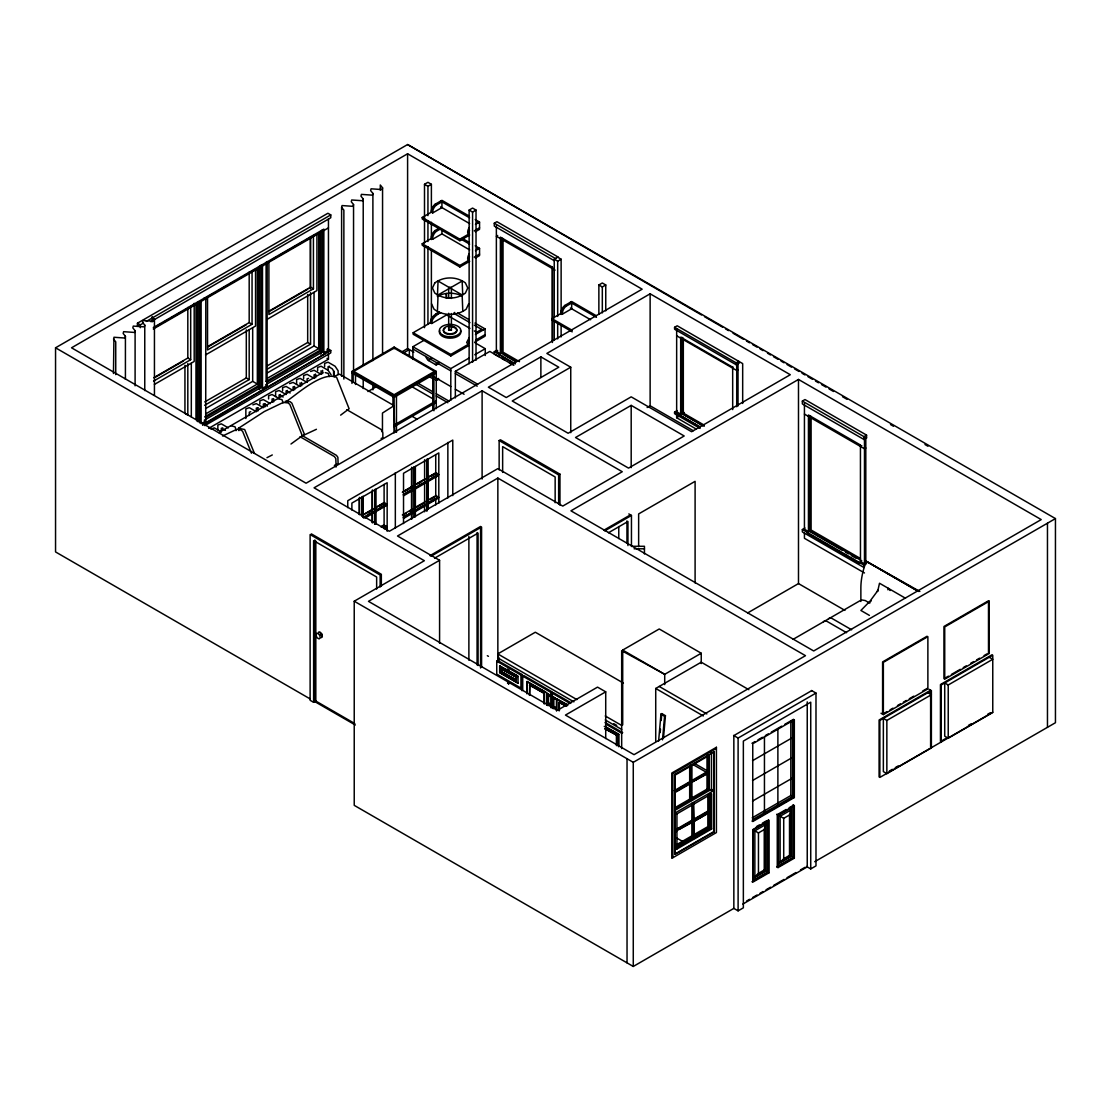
<?xml version="1.0" encoding="UTF-8"?>
<svg xmlns="http://www.w3.org/2000/svg" width="1111" height="1111" viewBox="0 0 1111 1111"><rect width="100%" height="100%" fill="white"/><g stroke="black" fill="none" stroke-linecap="round" stroke-linejoin="round"><path stroke-width="1.5" d="M437.428 311.149L438.053 294.957L462.148 281.041L462.718 294.79M437.428 296.498L438.053 281.041L462.148 294.957L462.787 311.149M658.615 741.162L660.948 714.095L661.823 713.595L665.433 715.678L663.489 738.135M660.184 732.607L660.476 729.149M661.226 720.511L661.823 713.595M662.517 739.857L664.559 716.178L665.433 715.678M428.388 477.077L436.123 472.73L438.803 474.605L403.237 494.756L438.373 474.078M435.734 495.52L438.803 497.297L403.196 517.393L438.359 496.714M438.387 475.536L403.529 495.812M375.282 507.741L384.1 502.644L387.156 504.408L363.644 517.99M381.156 527.031C382.698 522.85 391.336 527.767 384.225 528.794M386.711 505.324L365.116 517.976M887.87 589.788L888.217 588.274L890.064 590.524M765.993 871.01L764.243 869.996L764.243 829.57L765.993 822.501L753.202 829.889L753.202 878.398L765.993 871.01L765.993 822.501M791.268 856.414L789.518 855.401L789.518 814.974L791.268 807.905L778.464 815.293L778.464 863.803L791.268 856.414L791.268 807.905M113.475 373.504L113.933 337.258L124.96 338.036L125.418 336.272L123.154 333.453L123.613 331.675L134.625 332.453L135.098 330.689L132.82 327.87L133.278 326.092L144.305 326.87L144.763 325.106L142.5 322.287L142.958 320.51L153.985 321.287L154.443 319.51L152.165 316.691L152.165 321.871M341.605 376.24L341.605 207.326L342.063 205.563L353.076 206.34L353.548 204.563L351.27 201.744L351.729 199.98L362.755 200.758L363.214 198.98L360.95 196.161L361.408 194.383L372.435 195.161L372.893 193.397L370.616 190.578L371.088 188.801L382.101 189.578L382.559 187.815L380.295 184.995L380.295 190.162M436.109 495.52L428.388 499.769M384.517 525.35L381.601 526.961M468.661 303.831L466.176 309.191C456.968 316.149 443.233 316.149 434.026 309.191L431.54 303.831M469.286 340.008L468.064 344.479L450.802 354.451L413.167 332.717L413.167 334.23L450.802 355.964L468.689 345.632M251.447 453.205L242.726 431.568C241.795 429.596 235.949 428.027 236.004 430.679M290.985 444.011L302.317 435.776L289.818 404.376L288.068 402.904L283.249 402.432L264.307 411.542L238.518 428.263L238.893 430.624M340.646 415.139L349.118 408.765L336.619 377.365C322.121 370.824 296.609 394.808 285.166 402.293M303.595 435.095L304.289 433.957L291.887 403.182L290.138 401.71L285.319 401.238M469.259 337.563L466.676 342.452L468.064 344.479M448.677 298.192L448.677 288.138L449.441 287.249L451.122 287.416L451.399 288.374L451.399 298.442M451.399 313.524L451.399 330.286L448.677 330.036L449.441 329.162M321.093 637.756L322.343 636.575M753.202 878.398L758.452 873.343L764.243 869.996M778.464 863.803L783.713 858.747L789.518 855.401M439.317 311.872C435.29 314.01 430.124 317.621 430.429 322.759L431.735 323.509L446.622 314.927L469.967 328.398M440.623 312.635C436.595 314.76 431.443 318.385 431.735 323.509M878.273 589.983L869.941 601.232L860.9 610.467L869.385 615.369M309.858 698.75L55.55 551.931L55.55 347.799L407.598 144.541L1055.45 518.587L1055.45 722.719L814.724 861.692M407.598 153.776L71.535 347.799L306.08 483.216L642.144 289.179L407.598 153.776L407.598 348.562L413.847 352.187M138.306 325.551L137.431 326.065L137.431 323.218L327.898 213.256L330.772 214.909L330.772 217.756L150.804 321.662M137.431 323.218L140.305 324.87L143.305 323.134M146.305 321.412L330.772 214.909M153.318 327.578L323.856 229.116L323.856 352.84L322.426 352.006L265.654 384.795L267.084 385.628L267.195 261.543M157.859 325.565L160.845 323.843M163.831 322.121L168.303 319.537M171.288 317.815L181.732 311.788M184.718 310.066L195.161 304.025M214.756 292.721L205.813 297.887L205.716 421.055L201.119 423.708L201.119 301.4M217.742 290.999L228.186 284.958M231.171 283.236L234.157 281.514M238.629 278.93L241.615 277.208M244.601 275.486L249.072 272.903M252.058 271.181L255.044 269.459M271.653 259.863L276.125 257.28M279.111 255.558L289.554 249.531M292.54 247.809L302.984 241.781M305.969 240.059L314.927 234.893M153.304 329.009L328.453 227.88M424.499 243.017L424.499 184.301L427.943 182.315L431.387 184.301L431.387 211.937M424.499 184.301L427.943 186.287L431.387 184.301M469.703 235.018L459.871 240.698L422.236 218.978L422.236 217.45L431.415 212.145A6.041 3.486 -60 0 1 435.054 204.299L441.928 200.341L469.425 216.214M432.735 212.909A6.041 3.486 -60 0 1 436.359 205.063L441.928 201.855L441.928 207.604L432.735 212.909L431.415 212.145M153.679 377.74L187.815 358.034L190.689 359.686L190.689 307.441M207.632 346.59L249.183 322.593L252.058 324.259L252.058 272.001M269.001 311.149L310.552 287.166L313.427 288.818L313.427 236.574M155.248 377.309L183.454 361.019M207.715 347.021L246.309 324.731M269.098 311.58L307.678 289.304M153.582 381.101L190.689 359.686M252.058 324.259L207.535 349.965L207.535 297.706M313.427 288.818L268.904 314.524L268.904 262.279M154.429 384.42L194.189 361.464L194.189 303.331M205.507 354.937L255.558 326.037L255.558 269.612M266.876 319.496L316.927 290.596L316.927 234.171M469.134 363.783L469.134 210.076L472.578 208.076L476.022 210.076L476.022 360.325M469.703 261.293L459.871 266.973L422.236 245.253L422.236 243.726L431.415 238.421A6.041 3.486 -60 0 1 435.054 230.574L439.22 228.172M431.415 238.421L432.735 239.184A6.041 3.486 -60 0 1 436.359 231.338L440.539 228.922M469.134 210.076L472.578 212.062L476.022 210.076M432.735 239.184L441.928 233.879L469.634 249.878M475.466 224.422L479.549 222.061L479.549 229.324L475.341 231.768M422.236 217.45L459.871 239.184L469.05 233.879A6.041 3.486 -60 0 1 469.509 230.408M474.3 230.852L479.549 227.811M554.375 260.766L494.284 226.075L494.284 223.214L496.909 221.7L558.5 257.252M204.757 401.918L246.309 377.934L249.183 379.587L249.183 329.828M267.612 365.63L307.678 342.494L310.552 344.16L310.552 292.679M497.672 235.49L496.367 236.24L555.083 270.14M204.66 405.293L249.183 379.587M267.515 369.005L310.552 344.16M475.466 250.697L479.549 248.336L479.549 255.599L475.341 258.044M205.577 408.57L252.683 381.365L257.349 384.059L257.349 268.945M266.946 373.129L314.052 345.938L318.718 348.632L318.718 233.504M422.236 243.726L459.871 265.46L469.05 260.155A6.041 3.486 -60 0 1 469.509 256.683M474.3 257.127L479.549 254.086M205.827 413.82L257.349 384.059M267.195 378.379L318.718 348.632M258.446 385.809L204.73 416.819L205.813 417.444L259.516 386.434L258.446 385.809L258.446 267.126M266.098 381.392L319.815 350.382L320.898 350.993L267.182 382.003L266.098 381.392L266.098 262.696M267.084 385.628L262.488 388.281L261.057 387.447L204.271 420.222L205.716 421.055M323.856 352.84L328.453 350.187L328.453 218.923M202.619 424.499L330.772 350.507L330.772 352.881L204.799 425.624M202.619 425.207L325.301 353.673M208.646 428.388L328.453 359.214L328.453 352.562M438.553 295.845C445.455 292.332 454.746 292.332 461.648 295.845M218.839 432.61L322.815 372.588M334.689 376.171L339.522 374.157L393.183 405.14M413.167 332.717L430.429 322.759M351.979 383.42L351.979 371.407L394.127 347.076L436.262 371.407L436.262 408.654M554.236 317.927L554.236 259.21L557.68 257.21L561.124 259.21L561.124 314.469M554.236 259.21L557.68 261.196L561.124 259.21M401.599 352.034L407.598 348.562M412.903 359.409L412.903 346.715L424.888 339.785M403.349 353.034L409.348 349.576L409.348 355.798M367.963 391.544L376.685 386.503M475.633 332.842L481.632 329.384M425.832 356.464A5.041 2.902 60 0 0 428.457 360.506L431.526 358.742A5.041 2.902 60 0 1 430.943 358.228M475.439 334.467L485.076 328.912L485.076 336.175L474.647 342.202M475.508 340.188L485.076 334.661M428.457 360.506L435.498 364.575L438.567 362.811M435.79 364.658L438.109 363.533L435.498 364.575M436.345 364.741L438.387 363.561M436.609 364.727L438.651 363.547M351.979 371.407L394.127 395.738L436.262 371.407M436.262 373.018L394.127 397.349L351.979 373.018M412.903 346.715L450.802 368.588L468.786 358.214M474.772 354.756L485.257 348.701L485.257 355.52M598.871 314.33L598.871 284.971L602.315 282.986L605.759 284.971L605.759 310.872M436.526 379.656L438.567 378.476M572.234 331.842L551.973 320.149L551.973 318.635L561.152 313.33A6.041 3.486 -60 0 1 564.791 305.483L571.665 301.512L596.26 315.718M435.79 380.323L437.831 379.143M436.345 380.406L438.651 379.212M562.472 314.08A6.041 3.486 -60 0 1 566.096 306.233L571.665 303.025L571.665 308.775L562.472 314.08L561.152 313.33M455.357 397.932L455.357 371.31L489.812 351.423L498.728 356.575M598.871 284.971L602.315 286.957L605.759 284.971M513.824 365.352L494.284 354.076L494.284 351.687L496.909 350.173M496.367 225.755L496.367 351.368L497.672 350.618M394.127 425.096L436.262 400.765M394.127 426.707L436.262 402.376M482.105 390.808L314.066 487.826L389.336 531.28L497.853 468.62L562.749 506.088L622.271 471.731L482.105 390.808L482.105 479.035M540.876 356.881L488.368 387.197L506.255 397.53L558.777 367.213L540.876 356.881L540.876 377.49M570.748 367.213L512.24 400.988L568.138 433.262L631.187 396.849L691.584 431.721L790.296 374.726L650.129 293.804L546.862 353.423L570.748 367.213L570.748 432.679M674.571 327.301L736.162 362.853L738.787 361.339L738.787 363.228L736.162 364.741L674.571 329.189L674.571 327.301L677.196 325.787L742.676 363.589L742.676 403.432M362.047 515.365L372.338 509.435M403.404 491.506L412.223 486.41M415.153 484.715L425.444 478.772M362.492 515.296L384.531 502.561M402.321 492.242L412.612 486.312M415.556 484.604L424.374 479.521M428.777 476.966L436.123 472.73M367.935 512.824L370.866 511.116M379.684 506.033L382.628 504.338M404.862 491.493L412.223 487.243M418.097 483.854L421.041 482.16M431.318 476.216L434.262 474.522M363.255 517.434L386.767 503.852M499.145 469.911L499.145 440.567L500.45 439.803L559.958 474.161L559.958 505.241M680.668 338.105L681.987 337.355M402.321 514.935L412.612 508.991M415.153 507.408L425.846 501.367M403.404 515.032L406.334 513.338M409.279 511.643L412.223 509.935M416.625 507.394L423.971 503.158M429.86 499.756L434.262 497.214M383.823 528.239L386.767 526.545M605.717 738.551L605.717 691.834L565.457 715.081L634.034 754.675L805.489 655.684L497.853 478.077L397.516 536.002L439.581 560.291L439.581 643.325M631.187 405.376L575.526 437.512L628.534 468.12L684.195 435.984L631.187 405.376L631.187 467.648M647.144 407.515L650.129 405.779L693.25 430.679M738.787 363.228L736.718 363.547L736.718 406.737M738.023 369.713L736.718 370.463L676.655 335.786M499.145 440.567L558.652 474.925L559.958 474.161M700.111 428.415L674.571 413.667L674.571 412.098L677.196 410.584M429.985 555.653L480.577 526.447L480.577 668.017M430.999 556.236L481.577 527.031L481.577 666.864M811.724 690.625L733.843 735.593L733.843 908.395L633.27 966.459L354.228 805.35L354.228 601.218L424.36 560.722L55.55 347.799M683.321 338.133L683.321 413.084L684.307 412.514M676.655 413.348L676.655 417.75L677.96 417M434.568 558.208L478.077 533.099L478.077 665.545M439.581 560.291L368.463 601.343L557.291 710.36L597.537 687.126L605.717 691.834M798.49 379.448L570.943 510.824L813.683 650.963L1041.215 519.587L798.49 379.448L798.49 583.581L747.703 612.911M802.35 401.071L804.975 399.557L866.566 435.109L866.566 437.97L863.941 439.484L802.35 403.932L802.35 401.071L863.941 436.623L866.566 435.109M603.676 530.322L630.451 514.865M604.676 530.905L631.451 515.448L631.451 546.515M380.143 587.066L380.143 574.984L310.122 534.558L310.122 700.291L313.621 702.319L316.246 700.805M608.453 532.766L627.951 521.503L627.951 545.584M865.802 437.526L864.483 438.29L864.483 563.902L865.802 563.152L865.802 437.526L866.566 437.97M573.901 701.846L497.77 657.893L497.77 653.921L535.321 632.228L623.396 683.084M860.47 446.455L861.789 445.705M497.77 657.893L498.797 657.295L498.797 662.392M521.989 687.459L520.948 688.056L496.742 674.085L496.742 661.128L497.784 660.531L521.989 674.502L521.989 690.709M865.802 448.025L864.483 448.775L804.433 414.097M499.658 672.586L518.045 683.196L499.658 672.586L499.658 665.989L516.976 675.585M501.492 669.03L516.559 677.335L516.212 680.154L501.492 671.655L501.492 669.03L516.559 677.335M501.492 671.655L516.559 679.946M499.658 665.989L518.379 676.405M496.742 661.128L520.948 675.099L521.989 674.502M522.712 689.778L522.712 676.113L523.739 675.516L551.834 691.736L551.834 707.11M526.836 693.75L527.169 681.474L545.612 692.111M529.405 695.375L529.753 684.959L544.446 693.445L544.446 703.666M802.35 529.544L863.941 565.11L863.941 567.485L802.35 531.933L802.35 529.544L804.975 528.031M529.405 685.154L544.446 693.445M526.836 681.682L547.029 692.931L547.029 705.013M605.245 715.97L621.674 725.455L622.702 724.858L622.702 650.074L659.226 628.979L701.235 653.24L701.235 663.573M547.876 693.986L549.806 694.93L549.653 696.403L547.876 695.361L547.876 693.986L549.806 694.93M522.712 676.113L550.806 692.334L551.834 691.736M548.251 694.5L546.793 695.347L549.278 695.889L548.251 694.5L547.473 695.736M547.876 695.361L549.653 696.403M549.278 695.097L547.82 695.93L547.82 705.61L549.278 704.763L548.251 703.374M552.348 706.888L552.348 693.222L553.375 692.625L571.123 702.874M553.195 698.444L553.347 696.986L555.125 698.014L555.125 699.388M552.111 708.096L552.111 698.416L554.611 698.166L553.833 699.416L553.833 707.499L554.611 707.04L554.611 707.846L553.153 708.679L553.153 699.013L554.611 698.166M555.125 698.014L553.195 697.069M556.458 710.859L556.458 698.791L566.735 704.318M549.278 703.971L548.515 704.416L548.515 696.333M548.015 702.777L549.806 703.818L547.876 702.86M559.041 710.776L559.041 702.263L566.735 706.304M554.986 706.971L555.125 708.262M701.235 653.24L664.711 674.321L621.674 650.671L621.674 748.62M863.941 565.11L866.566 563.583M655.726 741.023L655.726 688.473L701.235 662.198L748.842 689.681M616.758 735.176L604.856 728.719L616.758 735.176L616.758 745.412M604.259 726.372L618.771 734.357L618.771 746.439M793.115 639.339L860.275 600.565M354.228 601.218L633.27 762.327L1055.45 518.587M716.289 748.508L672.891 773.562L672.891 857.553M733.593 735.454L738.107 738.051L815.988 693.083L815.988 865.886L810.738 868.913L806.475 866.455M674.599 775.409L709.332 755.355L709.332 790.504L706.999 789.171L675.169 807.544M927.116 636.214L882.592 661.92L882.592 714.165M751.994 743.301L754.966 741.579M757.938 739.87L762.396 737.301M765.354 735.579L768.326 733.871M771.298 732.149L781.686 726.15M784.658 724.441L793.573 719.289L793.573 797.115L751.994 821.112M674.266 790.671L689.681 781.769L690.848 782.45L690.848 765.354L691.931 764.729L691.931 781.825L708.165 771.77L708.165 754.688L709.332 755.355M692.167 780.339L707.582 771.437L708.749 772.103L708.749 773.089L691.348 782.463L708.165 772.756L708.165 789.838L691.348 799.545M674.849 791.018L690.264 782.116L690.264 766.729M675.669 790.838L688.278 783.561M693.57 780.505L696.375 778.88M675.419 791.351L690.848 782.45M691.931 781.825L708.749 772.103M676.238 791.185L690.264 783.088L690.264 800.17L674.849 809.072M675.419 792.324L690.848 783.422L690.848 800.517L691.931 799.892L691.931 782.797M752.508 760.702L792.574 737.565M690.848 783.422L689.681 782.755L689.681 799.837L691.931 799.892M674.599 810.558L711.498 789.254L713.831 790.601L713.831 831.611L674.766 854.178M674.766 813.155L713.831 790.601M675.766 813.183L676.932 813.863L711.665 793.809L711.665 828.959L676.932 849.012L675.766 848.346L692.597 838.624L692.597 821.543L693.167 838.972L694.264 838.333L694.264 821.251L711.082 811.544L711.082 810.558L709.915 809.891L694.5 818.793M752.508 780.547L792.574 757.396M676.585 829.125L692.014 820.224L693.167 820.904L693.167 803.808M683.598 826.056L686.404 824.445M694.5 819.765L709.915 810.863L709.915 809.891M692.597 803.475L692.597 820.571L675.766 830.278L693.167 820.904M710.498 793.143L710.498 810.225L693.681 819.932L711.082 810.558M679.974 828.82L692.597 821.543M711.082 811.544L694.264 821.251M675.766 831.25L693.167 821.876M884.078 713.304L887.05 711.595M890.022 709.873L892.98 708.165M897.438 705.596L900.41 703.874M903.368 702.166L906.34 700.458M909.312 698.736L913.77 696.166M922.672 691.028L927.116 688.459M948.419 676.155L943.961 678.724L943.961 626.479L988.498 600.773L988.498 653.018M951.391 674.446L960.293 669.308M963.265 667.586L966.237 665.878M970.681 663.309L973.653 661.587M976.625 659.878L979.583 658.17M984.04 655.587L987.012 653.879M883.356 714.595L927.879 688.889L927.879 636.645L883.356 662.35L883.356 714.595L881.023 713.248M991.998 654.796L940.462 684.543L940.462 741.551L946.35 738.148M927.879 692.695L931.379 694.722L886.856 720.428L883.356 718.4L883.356 771.603L886.856 773.617L931.379 747.911L931.379 690.667L879.856 720.428L879.856 777.422L992.762 712.234M941.225 741.981L941.225 684.987L992.762 655.24L992.762 712.484L948.225 738.19L944.725 736.162L944.725 682.973L948.225 684.987L992.762 659.281L989.248 657.268M676.418 844.777L707.846 826.64L707.846 795.504M752.508 801.114L792.574 777.978M676.696 846.332L709.096 827.626L709.096 794.865M676.057 846.832L709.332 827.626L711.665 828.959M692.014 821.21L692.014 838.291L693.097 837.666M714.248 831.861L675.057 854.345L675.057 774.27L714.248 751.786L714.248 831.861L714.123 751.703M752.23 817.807L790.824 795.532L794.323 797.545L794.323 719.734L752.758 743.731L752.758 821.543L794.323 797.545M752.508 819.682L792.574 796.531L792.574 720.442M756.438 826.626L759.41 824.917M762.368 823.209L766.812 820.64M786.157 809.475L777.269 814.599L777.269 867.149L793.573 857.748L793.573 805.197L789.116 807.766M776.714 814.28L778.033 815.043L794.323 805.628L794.323 858.178L778.033 867.594L776.714 866.83L793.018 857.428L794.323 858.178M753.202 829.889L758.452 832.917L764.243 829.57M778.464 815.293L783.713 818.335L789.518 814.974M889.397 771.034L892.341 769.326M895.285 767.632L898.23 765.923M968.445 725.4L971.389 723.692M987.582 714.345L990.526 712.651M752.925 880.565L767.743 872.01L767.743 821.154M751.994 881.745L768.298 872.329L768.298 819.779M769.062 872.774L752.758 882.19L752.758 829.639L769.062 820.224L769.062 872.774L766.437 871.26M746.578 901.049L749.564 899.313M752.564 897.577L757.063 894.994M760.049 893.258L763.049 891.536M766.048 889.8L770.534 887.203M773.534 885.481L784.019 879.426M787.005 877.704L795.99 872.51M800.489 869.913L804.975 867.33M742.842 904.076L807.239 866.899L807.239 701.874M733.593 908.256L738.107 910.853L743.356 907.826L743.356 741.079L810.738 702.18L810.738 868.913M222.533 436.012L236.157 429.624M316.427 429.29L304.136 435.012M266.973 457.676L272.292 454.954M871.26 600.676L870.177 602.023M310.622 371.477L314.094 370.282L321.121 374.338M329.523 366.213L328.078 366.713L328.078 369.977M315.524 374.296L314.08 374.81L314.08 378.059M289.61 383.614L293.082 382.406L300.109 386.461M308.525 378.351L307.08 378.851L307.08 382.115M287.513 390.475L286.069 390.975L286.069 394.238M280.514 394.516L279.069 395.016L279.069 398.28M252.85 404.835L256.322 403.626L263.349 407.681M264.765 403.612L263.321 404.112L263.321 407.376M257.766 407.654L256.308 408.154L256.308 411.417M250.753 411.695L249.308 412.195L249.308 415.458M210.854 429.082L214.326 427.888L221.353 431.943M222.755 427.86L221.311 428.36L221.311 431.623M451.399 288.374L448.677 288.138M877.648 590.635L877.135 591.455M238.518 428.263L244.67 429.526L254.447 453.399M438.526 498.034L403.529 518.504M325.273 372.602L328.231 373.435L329.231 376.643M277.792 398.571L282.055 399.696L283.055 402.918M230.81 425.694L235.074 426.832L236.074 430.04M632.367 546.293L644.449 546.293L644.449 553.958M634.089 548.792L644.449 548.792M861.997 599.996L865.275 600.565L869.774 603.176M427.166 459.26L427.568 509.671M414.653 517.129L414.25 466.717L413.931 517.046M375.31 524.239L374.838 489.423L374.574 524.156M362.394 516.101L361.992 496.881L361.658 516.004M381.17 438.414L382.837 437.873L382.837 432.859L381.17 429.513L346.826 409.695M336.439 464.245L338.105 463.704L337.883 457.357L336.439 455.343L302.095 435.512M334.383 465.44L336.036 464.898L335.814 458.551L334.383 456.538L300.039 436.706M415.375 466.439L415.375 516.712M375.976 489.132L376.032 523.823M494.284 223.214L555.875 258.766M732.691 367.199L680.668 337.161L680.668 414.097L676.655 411.778L676.655 328.87M475.216 219.561L479.549 222.061M440.609 201.091L469.634 217.853M476.925 222.061L478.244 222.825M860.47 445.025L808.447 414.986L808.447 531.544L804.433 529.225L804.433 403.612M440.609 206.84L469.634 223.603M435.054 204.299L436.359 205.063M469.05 233.879L467.745 233.116A6.041 3.486 -60 0 1 469.286 227.505M462.19 238.309L469.425 242.49M475.216 245.837L479.549 248.336M460.884 239.073L469.634 244.128M476.925 248.336L478.244 249.1M570.346 302.275L596.454 317.343M570.346 308.025L590.621 319.732M435.054 230.574L436.359 231.338M564.791 305.483L566.096 306.233M469.05 260.155L467.745 259.391A6.041 3.486 -60 0 1 469.286 253.78M551.973 318.635L572.234 330.328M683.321 413.084L704.263 425.18M704.277 426.207L681.987 413.334L679.363 414.861L700.166 427.346M702.791 425.832L681.987 413.806L681.987 339.077M674.571 412.098L700.166 426.874M676.655 417.75L696.166 429.027M457.579 313.038L469.148 319.718M474.939 323.065L485.076 328.912M453.774 313.191L454.718 313.733L454.718 312.413M453.913 313.385L469.967 322.648M474.341 325.162L482.952 330.134M474.341 330.925L477.258 332.606M919.88 591.469L866.288 561.305A57.73 33.33 -60 0 0 860.872 587.608L860.872 601.482M436.304 313.608L437.623 314.371M519.49 361.658L503.033 352.159L503.033 238.573M860.442 558.5L811.099 530.016L811.099 416.431M516.559 361.519L501.7 352.937L499.075 354.451L513.935 363.741M503.186 354.506L515.073 361.367M842.457 550.389L809.752 531.502L809.752 415.667M845.429 552.098L848.401 553.82M851.373 555.542L855.831 558.111M496.367 351.368L500.381 353.687L500.381 237.129L552.403 267.168L552.403 342.494M864.483 563.902L860.47 561.583L860.442 444.928M494.284 351.687L515.421 363.894M475.064 342.813L485.257 348.701M501.714 358.297L504.686 360.006M509.144 362.589L512.129 364.311M864.483 572.957L804.433 538.293L804.433 533.28M905.493 598.246L879.509 583.247L877.662 591.413M455.357 371.31L477.674 384.198M265.654 262.488L267.084 263.321M455.357 373.602L477.202 386.184M412.903 348.993L450.802 370.88M261.057 265.14L262.488 265.973L262.488 388.281M798.49 583.581L844.943 610.397M430.401 374.713L450.802 386.545M455.357 389.267L464.092 394.266M428.457 376.171L434.095 379.434M851.637 629.798L832.264 618.605A6.249 3.611 60 0 0 828.445 618.952M417.278 382.809L433.318 392.058M436.234 393.738L449.344 401.321M846.596 632.701L827.237 621.521A6.249 3.611 60 0 0 823.404 621.854M415.82 384.198L433.318 394.308M436.234 395.988L447.886 402.724M411.57 386.503L433.359 399.085M628.826 513.921L631.451 515.448M929.046 689.32L931.379 690.667M327.898 348.854L330.772 350.507M327.023 349.354L328.453 350.187M327.023 358.381L328.453 359.214M329.106 366.963L332.161 368.727L334.175 371.741L334.175 376.865M412.334 416.444L416.833 419.041M204.271 297.915L205.716 298.748M314.121 378.379L307.094 374.324L303.622 375.532L303.622 378.74M307.108 382.42L300.081 378.365L296.609 379.573L296.609 384.378M293.11 390.503L286.082 386.447L282.611 387.656L282.611 390.864M811.488 690.486L815.988 693.083M287.11 391.225L290.152 392.988M286.11 394.544L279.083 390.489L275.611 391.697L275.611 396.516M280.097 395.266L283.152 397.03M279.111 398.585L272.084 394.53L268.612 395.738L268.612 398.946M270.362 403.64L263.335 399.585L259.863 400.793L259.863 404.001M264.349 404.362L267.404 406.126M256.349 411.723L249.322 407.668L245.85 408.876L245.85 418.514M622.702 650.074L664.711 674.321L664.711 684.612M228.352 427.902L221.325 423.846L217.853 425.041L217.853 429.86M222.339 428.61L225.394 430.374M659.226 686.445L706.832 713.942M655.726 688.473L703.332 715.956M660.948 714.095L664.559 716.178M794.323 805.628L793.018 804.878L793.018 857.428M311.33 533.863L381.337 574.29L381.337 586.372M694.403 763.354L707.804 771.09M708.749 773.089L707.582 771.437M692.917 764.521L707.804 773.103M497.77 653.921L576.887 699.597M613.744 723.664L616.73 725.386M605.245 719.942L621.674 729.427M605.051 722.456L622.702 732.649L621.674 733.246L605.481 723.9M487.34 655.698L488.437 656.323M552.348 693.222L570.082 703.471M508.546 669.808L508.491 671.072M508.449 669.905L508.449 670.544M606.009 726.997L618.771 734.357M556.458 698.791L567.804 705.332M554.611 698.972L553.584 697.569M552.111 698.416L553.153 699.013M559.041 702.263L564.916 705.652M553.584 706.457L554.611 707.04M548.251 704.166L549.278 704.763M553.584 707.249L554.611 707.846M547.876 704.249L549.653 705.277L549.806 703.818M507.866 682.529L509.13 682.473L508.491 684.029M689.681 799.837L690.848 800.517M693.681 802.85L694.264 820.279M694.264 838.333L710.498 828.292L710.498 811.197M692.014 838.291L693.167 838.972M676.557 837.93L682.501 841.374M354.826 723.58L315.816 701.055L315.816 541.085M355.339 725.011L314.83 701.624L314.83 539.932M407.598 144.541L701.527 314.969M704.527 316.704L722.525 327.134M725.525 328.87L728.524 330.62M733.024 333.217L743.523 339.313M746.523 341.049L749.522 342.785M752.522 344.521L757.022 347.132M760.021 348.868L763.021 350.618M767.52 353.215L770.52 354.964M773.52 356.7L778.006 359.311M781.005 361.047L784.005 362.783M787.005 364.519L791.504 367.13M794.504 368.866L799.003 371.477M802.003 373.227L805.003 374.962M808.003 376.698L812.502 379.309M815.502 381.045L818.501 382.781M821.501 384.517L826.001 387.128M829 388.864L833.5 391.475M842.499 396.696L846.999 399.307M890.48 424.513L893.48 426.263M924.977 444.511L927.977 446.261M428.11 458.871L428.29 509.255M321.746 634.242L320.01 632.353L318.329 632.409L320.121 632.298L321.857 634.187L322.232 636.645M508.491 670.225L507.144 669.447L507.824 671.113L508.838 670.03L507.491 669.253L508.158 670.905M341.605 207.326L343.868 210.146L343.868 379.059M113.475 339.036L115.738 341.855L115.738 374.601M331.134 374.824L328.12 370.296L321.093 366.241L317.621 367.435L317.621 370.657M335.328 465.023L336.05 467.064M320.357 634.159L320.773 634.964M451.122 329.314L451.399 330.286M321.621 634.131L321.787 634.936M1047.465 523.198L1047.465 727.33M948.225 684.987L948.225 738.19M930.615 747.231L930.615 690.237L879.093 719.984L879.093 776.978M886.856 720.428L886.856 773.617M863.941 436.623L863.941 439.484M790.824 721.178L790.824 795.532M783.713 818.335L783.713 858.747M777.881 728.927L777.881 805.017M778.033 815.043L778.033 867.594M764.451 736.676L764.451 812.78M758.452 832.917L758.452 873.343M738.107 738.051L738.107 910.853M738.023 362.783L738.023 405.973M736.162 362.853L736.162 364.741M732.663 366.616L732.691 409.598M711.498 751.897L711.498 791.213M709.332 794.143L709.179 828.931M706.999 755.688L706.999 789.171M695.097 582.983L695.097 481.341L638.644 513.921L638.644 546.654M692.014 803.142L692.014 820.224M689.681 766.396L689.681 781.769M676.932 813.863L676.932 849.012M676.349 830.611L676.349 831.583M675.182 774.339L675.182 854.415M650.129 293.804L650.129 405.779M633.27 762.327L633.27 966.459M626.951 520.934L626.951 543.293M627.035 758.716L627.035 962.848M618.771 526.517L618.771 538.557M618.438 734.565L618.438 746.648M616.411 735.385L616.411 745.606M602.315 286.957L602.315 312.871M561.124 324.829L561.124 336.925M559.389 702.055L559.389 710.582M558.652 474.925L558.652 504.269M557.68 261.196L557.68 316.454M557.68 323.37L557.68 338.911M556.805 698.583L556.805 710.665M555.153 502.741L555.153 476.952L502.644 446.636L502.644 472.425M554.236 321.371L554.236 340.369M553.347 696.986L553.347 698.361M552.389 267.071L552.389 341.063M550.806 692.334L550.806 707.707M548.015 693.903L548.015 695.292M546.681 693.139L546.681 705.221M544.098 693.639L544.098 703.86M529.753 684.959L529.753 695.18M527.169 681.474L527.169 693.556M520.948 675.099L520.948 688.056M518.045 676.599L518.045 683.196M516.212 677.529L516.212 680.154M508.838 683.834L508.158 682.182L507.491 683.057M501.7 237.81L501.7 353.645M500.006 665.795L500.006 672.391M497.853 478.077L497.853 661.448M477.077 532.516L477.077 664.961M472.578 212.062L472.578 362.311M468.884 536.391L468.884 660.24M459.871 239.184L459.871 240.698M459.871 265.46L459.871 266.973M452.774 495.603L452.774 440.081L347.757 500.714L347.757 507.644M450.802 354.451L450.802 355.964M450.802 368.588L450.802 400.418M448.677 313.274L448.677 330.036M447.858 442.442L447.858 497.964M446.636 298.373L446.33 293.498L446.33 298.192M441.928 229.56L441.928 233.879M438.803 503.186L438.803 452.913L403.529 473.286L403.529 523.559M435.734 454.621L435.734 496.367M435.734 499.686L435.734 504.894M433.929 410.751L433.929 374.365L432.762 373.699L432.762 410.07M431.387 222.297L431.387 239.559M431.387 249.933L431.387 322.468M427.943 186.287L427.943 215.645M427.943 220.825L427.943 241.559M427.943 246.739L427.943 324.454M426.846 459.315L426.846 511.324M424.499 246.475L424.499 327.648M424.61 459.76L424.61 503.102M424.499 506.172L424.61 511.768M411.695 467.217L411.695 519.226M411.584 468.55L411.584 487.632M411.584 491.09L411.584 518.837M396.46 396.002L396.46 432.373M395.335 472.758L395.335 528.28M394.683 432.36L394.002 405.709L382.462 413.056L382.462 432.054M394.127 347.076L394.127 348.687M394.127 395.738L394.127 432.984M392.961 396.669L392.961 405.334M387.156 531.266L387.156 482.73L351.881 503.089L351.881 510.032M384.1 484.424L384.1 526.031M382.559 187.815L382.559 353.27M376.643 589.052L376.643 577.012L313.621 540.626L313.621 702.319M372.893 193.397L372.893 360.589M372.893 384.712L372.893 389.878M372.366 489.937L372.366 522.878M372.241 491.27L372.241 510.338M372.241 513.81L372.241 522.476M363.214 198.98L363.214 364.45M363.214 379.962L363.214 388.572M363.116 517.407L363.005 496.214L363.005 517.018M359.436 497.395L359.436 514.726M359.325 498.728L359.325 514.337M355.492 374.074L355.492 384.475M353.548 204.563L353.548 370.032M353.159 373.699L353.159 382.365M338.133 374.171L338.133 370.782L335.119 366.255L328.092 362.2L324.62 363.394L324.62 366.616M333.592 371.005L333.592 376.046M322.621 370.324L322.621 373.671M322.426 229.713L322.426 352.006M321.079 370.755L321.079 374.018M320.898 231.435L320.898 354.256M319.815 231.685L319.815 350.382M315.621 374.365L315.621 377.712M314.052 292.401L314.052 345.938M310.552 236.601L310.552 287.166M310.372 237.337L310.372 288.832M307.678 294.457L307.678 342.494M301.623 382.448L301.623 385.795M300.067 382.892L300.067 386.156M294.609 389.836L294.609 386.489L293.068 386.934L293.068 390.197M273.612 401.96L273.612 398.613L272.07 399.057L272.07 402.321M264.862 403.668L264.862 407.015M261.057 266.862L261.057 387.447M259.516 266.029L259.516 389.697M257.863 407.709L257.863 411.056M252.683 327.828L252.683 381.365M249.183 272.028L249.183 322.593M246.309 329.884L246.309 377.934M199.674 302.303L199.674 422.874M198.147 302.303L198.147 421.861M197.078 302.553L197.078 421.236M195.98 304.372L195.98 419.5M191.314 363.255L191.314 416.806M187.815 307.469L187.815 358.034M187.815 363.547L187.815 415.028L184.94 413.361L184.94 365.311M154.443 319.51L154.443 395.349M144.763 325.106L144.763 390.6M140.305 324.87L140.305 327.717M135.098 330.689L135.098 385.836M125.418 336.272L125.418 379.365M448.358 326.815A6.763 3.902 0 0 1 456.843 330.925A6.763 3.902 0 0 1 447.247 334.133A6.763 3.902 0 0 1 445.317 327.828M460.482 330.356A10.735 6.194 0 0 1 450.108 338.161A10.735 6.194 0 0 1 439.734 330.356M316.329 633.548L315.968 635.492L317.204 637.881L319.107 638.894L320.246 637.797L319.76 635.395L318.024 633.506L316.329 633.548M434.832 282.902L432.471 287.999L434.832 293.096C443.581 299.706 456.621 299.706 465.384 293.096L467.745 287.999L465.384 282.902C456.621 276.292 443.581 276.292 434.832 282.902M394.127 348.09L353.729 371.407L394.127 394.738L434.512 371.407L394.127 348.09M809.752 530.794L807.128 533.016L859.164 563.055L861.789 560.833L809.752 530.794M716.414 747.286L671.78 773.048L671.78 858.331L716.414 832.556L716.414 747.286M989.248 601.218L944.725 626.923L944.725 679.168L989.248 653.462L989.248 601.218M765.451 824.723L754.855 830.834L754.855 876.801L765.451 870.691L765.451 824.723M790.713 810.127L780.116 816.252L780.116 862.219L790.713 856.095L790.713 810.127M918.436 591.413L866.288 561.305L918.422 591.413M445.317 332.661A6.763 3.902 0 0 0 456.635 330.911A6.763 3.902 0 0 0 448.358 326.134A6.763 3.902 0 0 0 445.317 332.661M442.511 334.966A10.735 6.194 0 0 0 460.482 332.189A10.735 6.194 0 0 0 447.33 324.593A10.735 6.194 0 0 0 442.511 334.966"/></g></svg>
